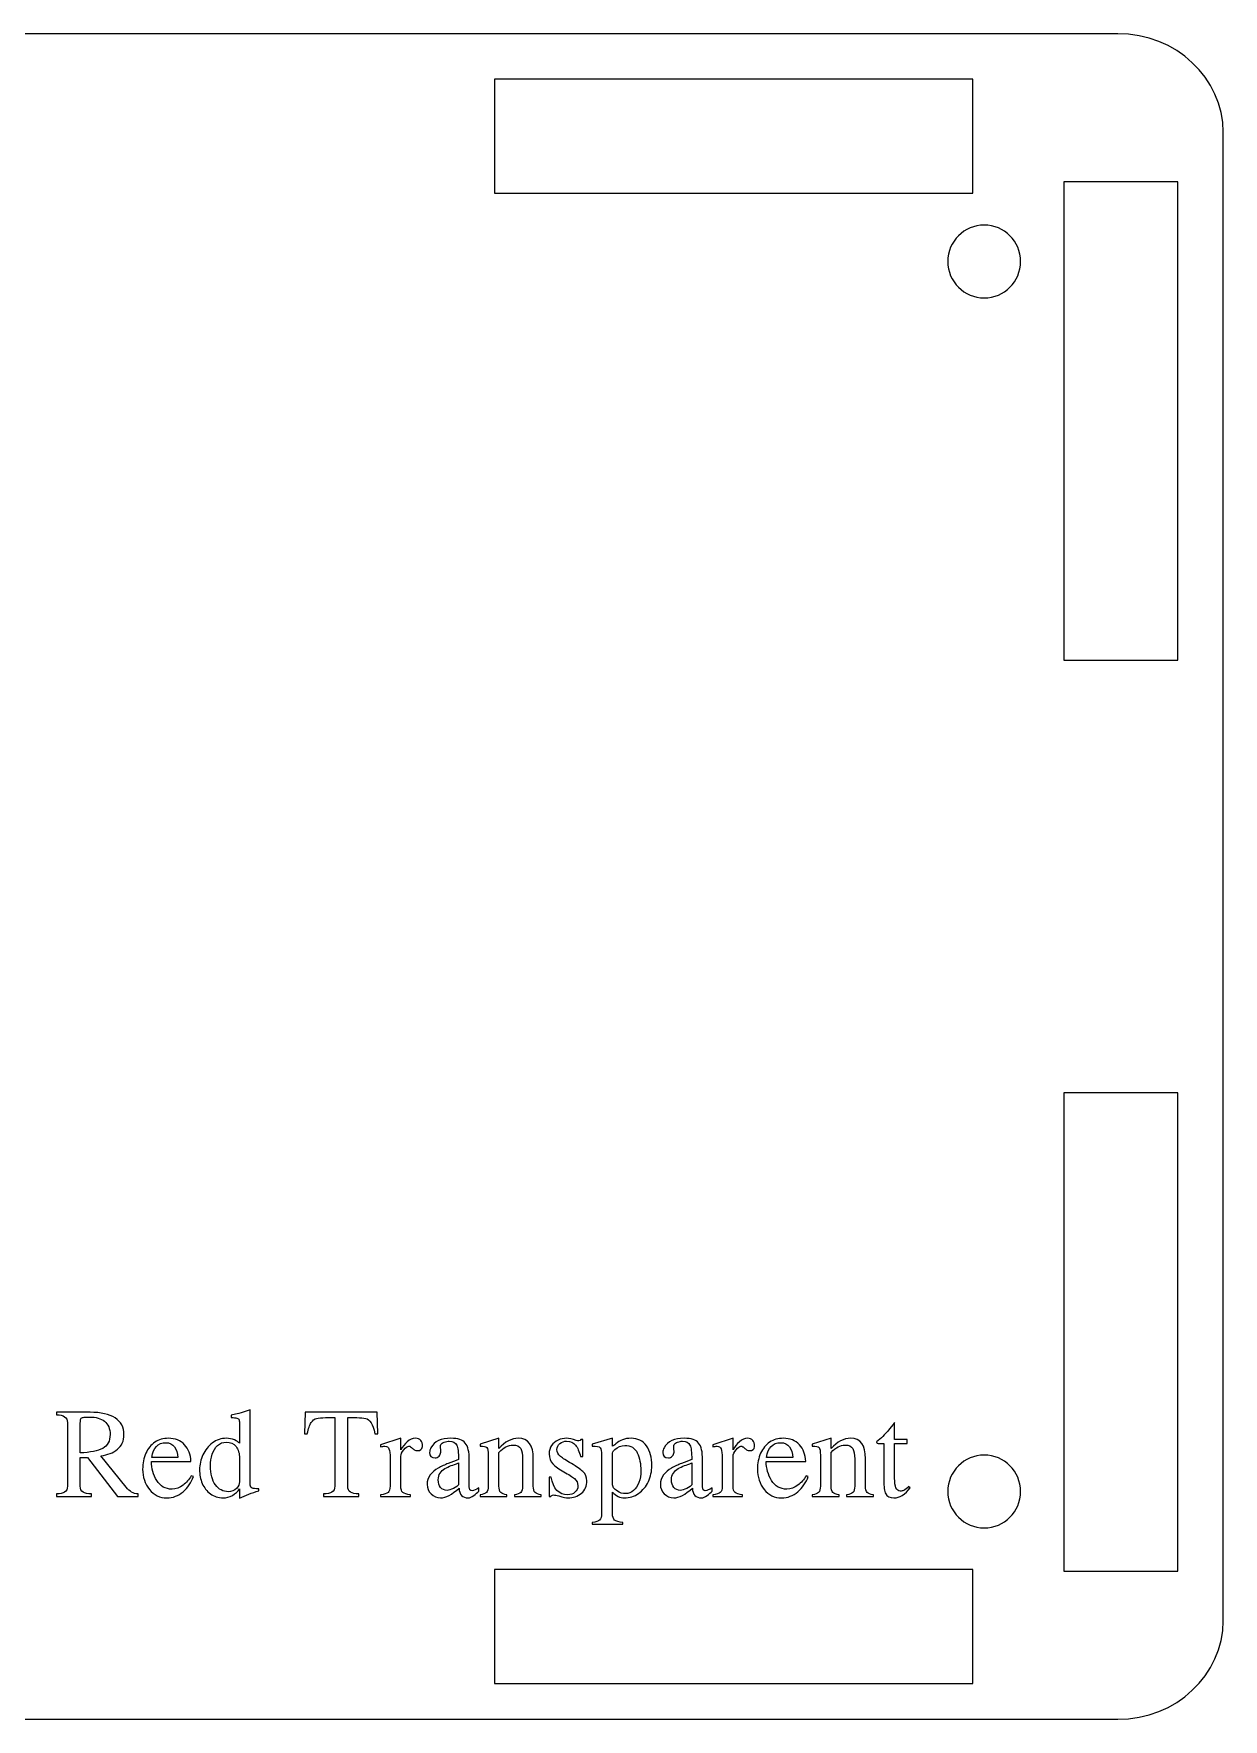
# Model space of a CAD drawing. Header units: inches. Extents: x -7.4 to 7.3, y -4 to 5.8.
# Drawn here: x 5.251 to 7.308, y 2.176 to 5.09 of the extents above; entities that cross this region are included whole.
import ezdxf

# ---------------------------------------------------------------- set-up
doc = ezdxf.new("R2010")
doc.units = ezdxf.units.IN
doc.header["$MEASUREMENT"] = 0
doc.layers.add('Layer 1', color=7, linetype='Continuous')

msp = doc.modelspace()

# ---------------------------------------------------------------- linework, layer by layer
at = {"layer": 'Layer 1', "lineweight": 5}
for points, knots in [([(-5.6199, 5.0897), (-5.6199, 5.0897), (7.1258, 5.0897), (7.1258, 5.0897), (7.1258, 5.0897), (7.226, 5.0897), (7.308, 5.013), (7.308, 4.9193), (7.308, 4.9193), (7.308, 4.9193), (7.308, 2.3467), (7.308, 2.3467), (7.308, 2.3467), (7.308, 2.253), (7.226, 2.1763), (7.1258, 2.1763), (7.1258, 2.1763), (7.1258, 2.1763), (-5.6199, 2.1763), (-5.6199, 2.1763), (-5.6199, 2.1763), (-5.7202, 2.1763), (-5.8022, 2.253), (-5.8022, 2.3467), (-5.8022, 2.3467), (-5.8022, 2.3467), (-5.8022, 4.9193), (-5.8022, 4.9193), (-5.8022, 4.9193), (-5.8022, 5.013), (-5.7202, 5.0897), (-5.6199, 5.0897)], [0, 0, 0, 0, 0.125, 0.125, 0.125, 0.125, 0.25, 0.25, 0.25, 0.25, 0.375, 0.375, 0.375, 0.375, 0.5, 0.5, 0.5, 0.5, 0.625, 0.625, 0.625, 0.625, 0.75, 0.75, 0.75, 0.75, 0.875, 0.875, 0.875, 0.875, 1, 1, 1, 1]), ([(6.0482, 5.0109), (6.0482, 5.0109), (6.875, 5.0109), (6.875, 5.0109), (6.875, 5.0109), (6.875, 5.0109), (6.875, 4.8141), (6.875, 4.8141), (6.875, 4.8141), (6.875, 4.8141), (6.0482, 4.8141), (6.0482, 4.8141), (6.0482, 4.8141), (6.0482, 4.8141), (6.0482, 5.0109), (6.0482, 5.0109)], [0, 0, 0, 0, 0.25, 0.25, 0.25, 0.25, 0.5, 0.5, 0.5, 0.5, 0.75, 0.75, 0.75, 0.75, 1, 1, 1, 1]), ([(7.0324, 4.007), (7.0324, 4.007), (7.0324, 4.8338), (7.0324, 4.8338), (7.0324, 4.8338), (7.0324, 4.8338), (7.2293, 4.8338), (7.2293, 4.8338), (7.2293, 4.8338), (7.2293, 4.8338), (7.2293, 4.007), (7.2293, 4.007), (7.2293, 4.007), (7.2293, 4.007), (7.0324, 4.007), (7.0324, 4.007)], [0, 0, 0, 0, 0.25, 0.25, 0.25, 0.25, 0.5, 0.5, 0.5, 0.5, 0.75, 0.75, 0.75, 0.75, 1, 1, 1, 1]), ([(6.8946, 4.759), (6.9294, 4.759), (6.9576, 4.7308), (6.9576, 4.696), (6.9576, 4.696), (6.9576, 4.6612), (6.9294, 4.633), (6.8946, 4.633), (6.8946, 4.633), (6.8599, 4.633), (6.8317, 4.6612), (6.8317, 4.696), (6.8317, 4.696), (6.8317, 4.7308), (6.8599, 4.759), (6.8946, 4.759)], [0, 0, 0, 0, 0.25, 0.25, 0.25, 0.25, 0.5, 0.5, 0.5, 0.5, 0.75, 0.75, 0.75, 0.75, 1, 1, 1, 1]), ([(7.0324, 2.4322), (7.0324, 2.4322), (7.0324, 3.259), (7.0324, 3.259), (7.0324, 3.259), (7.0324, 3.259), (7.2293, 3.259), (7.2293, 3.259), (7.2293, 3.259), (7.2293, 3.259), (7.2293, 2.4322), (7.2293, 2.4322), (7.2293, 2.4322), (7.2293, 2.4322), (7.0324, 2.4322), (7.0324, 2.4322)], [0, 0, 0, 0, 0.25, 0.25, 0.25, 0.25, 0.5, 0.5, 0.5, 0.5, 0.75, 0.75, 0.75, 0.75, 1, 1, 1, 1]), ([(6.8946, 2.633), (6.9294, 2.633), (6.9576, 2.6048), (6.9576, 2.57), (6.9576, 2.57), (6.9576, 2.5352), (6.9294, 2.507), (6.8946, 2.507), (6.8946, 2.507), (6.8599, 2.507), (6.8317, 2.5352), (6.8317, 2.57), (6.8317, 2.57), (6.8317, 2.6048), (6.8599, 2.633), (6.8946, 2.633)], [0, 0, 0, 0, 0.25, 0.25, 0.25, 0.25, 0.5, 0.5, 0.5, 0.5, 0.75, 0.75, 0.75, 0.75, 1, 1, 1, 1]), ([(6.0482, 2.4351), (6.0482, 2.4351), (6.875, 2.4351), (6.875, 2.4351), (6.875, 2.4351), (6.875, 2.4351), (6.875, 2.2382), (6.875, 2.2382), (6.875, 2.2382), (6.875, 2.2382), (6.0482, 2.2382), (6.0482, 2.2382), (6.0482, 2.2382), (6.0482, 2.2382), (6.0482, 2.4351), (6.0482, 2.4351)], [0, 0, 0, 0, 0.25, 0.25, 0.25, 0.25, 0.5, 0.5, 0.5, 0.5, 0.75, 0.75, 0.75, 0.75, 1, 1, 1, 1])]:
    msp.add_open_spline(points, degree=3, knots=knots, dxfattribs=at)
at = {"layer": 'Layer 1'}
for points, knots in [([(5.6257, 2.5811), (5.6257, 2.5784), (5.6267, 2.5767), (5.6288, 2.5759), (5.6288, 2.5759), (5.6308, 2.5751), (5.6346, 2.5747), (5.6404, 2.5747), (5.6404, 2.5747), (5.6404, 2.5747), (5.6404, 2.5711), (5.6404, 2.5711), (5.6404, 2.5711), (5.6287, 2.5678), (5.6176, 2.5636), (5.607, 2.5583), (5.607, 2.5583), (5.607, 2.5583), (5.607, 2.5747), (5.607, 2.5747), (5.607, 2.5747), (5.604, 2.5701), (5.6, 2.5663), (5.5948, 2.5633), (5.5948, 2.5633), (5.5897, 2.5604), (5.5844, 2.559), (5.579, 2.559), (5.579, 2.559), (5.5703, 2.559), (5.5629, 2.5613), (5.5567, 2.5658), (5.5567, 2.5658), (5.5505, 2.5704), (5.5458, 2.5764), (5.5427, 2.5839), (5.5427, 2.5839), (5.5396, 2.5914), (5.538, 2.5993), (5.538, 2.6077), (5.538, 2.6077), (5.538, 2.6165), (5.54, 2.6251), (5.5439, 2.6334), (5.5439, 2.6334), (5.5478, 2.6418), (5.5532, 2.6487), (5.5603, 2.654), (5.5603, 2.654), (5.5674, 2.6593), (5.5754, 2.662), (5.5843, 2.662), (5.5843, 2.662), (5.5895, 2.662), (5.5941, 2.6611), (5.5983, 2.6592), (5.5983, 2.6592), (5.6024, 2.6573), (5.6053, 2.6553), (5.607, 2.6533), (5.607, 2.6533), (5.607, 2.6533), (5.607, 2.6847), (5.607, 2.6847), (5.607, 2.6847), (5.607, 2.6891), (5.6068, 2.6921), (5.6062, 2.6937), (5.6062, 2.6937), (5.6057, 2.6953), (5.6045, 2.6964), (5.6026, 2.6969), (5.6026, 2.6969), (5.6007, 2.6974), (5.5974, 2.6977), (5.5926, 2.6977), (5.5926, 2.6977), (5.5926, 2.6977), (5.5926, 2.7017), (5.5926, 2.7017), (5.5926, 2.7017), (5.6041, 2.7045), (5.6104, 2.7062), (5.6117, 2.7067), (5.6117, 2.7067), (5.6117, 2.7067), (5.6257, 2.7113), (5.6257, 2.7113), (5.6257, 2.7113), (5.6257, 2.7113), (5.6257, 2.5811), (5.6257, 2.5811)], [0, 0, 0, 0, 0.043478, 0.043478, 0.043478, 0.043478, 0.086957, 0.086957, 0.086957, 0.086957, 0.130435, 0.130435, 0.130435, 0.130435, 0.173913, 0.173913, 0.173913, 0.173913, 0.217391, 0.217391, 0.217391, 0.217391, 0.26087, 0.26087, 0.26087, 0.26087, 0.304348, 0.304348, 0.304348, 0.304348, 0.347826, 0.347826, 0.347826, 0.347826, 0.391304, 0.391304, 0.391304, 0.391304, 0.434783, 0.434783, 0.434783, 0.434783, 0.478261, 0.478261, 0.478261, 0.478261, 0.521739, 0.521739, 0.521739, 0.521739, 0.565217, 0.565217, 0.565217, 0.565217, 0.608696, 0.608696, 0.608696, 0.608696, 0.652174, 0.652174, 0.652174, 0.652174, 0.695652, 0.695652, 0.695652, 0.695652, 0.73913, 0.73913, 0.73913, 0.73913, 0.782609, 0.782609, 0.782609, 0.782609, 0.826087, 0.826087, 0.826087, 0.826087, 0.869565, 0.869565, 0.869565, 0.869565, 0.913043, 0.913043, 0.913043, 0.913043, 0.956522, 0.956522, 0.956522, 0.956522, 1, 1, 1, 1]), ([(5.3094, 2.6893), (5.3094, 2.6982), (5.3031, 2.7027), (5.2908, 2.7027), (5.2908, 2.7027), (5.2908, 2.7027), (5.2908, 2.707), (5.2908, 2.707), (5.2908, 2.707), (5.2908, 2.707), (5.3486, 2.707), (5.3486, 2.707), (5.3486, 2.707), (5.3674, 2.707), (5.3818, 2.7037), (5.392, 2.6972), (5.392, 2.6972), (5.4022, 2.6907), (5.4073, 2.6811), (5.4073, 2.6683), (5.4073, 2.6683), (5.4073, 2.6574), (5.4035, 2.649), (5.396, 2.6429), (5.396, 2.6429), (5.3885, 2.6369), (5.3789, 2.6332), (5.3674, 2.6317), (5.3674, 2.6317), (5.3674, 2.6317), (5.411, 2.5777), (5.411, 2.5777), (5.411, 2.5777), (5.4144, 2.5737), (5.4176, 2.5708), (5.4206, 2.5689), (5.4206, 2.5689), (5.4236, 2.567), (5.4274, 2.5659), (5.432, 2.5657), (5.432, 2.5657), (5.432, 2.5657), (5.432, 2.5613), (5.432, 2.5613), (5.432, 2.5613), (5.432, 2.5613), (5.3963, 2.5613), (5.3963, 2.5613), (5.3963, 2.5613), (5.3963, 2.5613), (5.344, 2.6289), (5.344, 2.6289), (5.344, 2.6289), (5.344, 2.6289), (5.3318, 2.6286), (5.3318, 2.6286), (5.3318, 2.6286), (5.3318, 2.6286), (5.3318, 2.579), (5.3318, 2.579), (5.3318, 2.579), (5.3318, 2.5701), (5.3382, 2.5657), (5.351, 2.5657), (5.351, 2.5657), (5.351, 2.5657), (5.351, 2.5613), (5.351, 2.5613), (5.351, 2.5613), (5.351, 2.5613), (5.2908, 2.5613), (5.2908, 2.5613), (5.2908, 2.5613), (5.2908, 2.5613), (5.2908, 2.5657), (5.2908, 2.5657), (5.2908, 2.5657), (5.3031, 2.5657), (5.3094, 2.5701), (5.3094, 2.579), (5.3094, 2.579), (5.3094, 2.579), (5.3094, 2.6893), (5.3094, 2.6893)], [0, 0, 0, 0, 0.047619, 0.047619, 0.047619, 0.047619, 0.095238, 0.095238, 0.095238, 0.095238, 0.142857, 0.142857, 0.142857, 0.142857, 0.190476, 0.190476, 0.190476, 0.190476, 0.238095, 0.238095, 0.238095, 0.238095, 0.285714, 0.285714, 0.285714, 0.285714, 0.333333, 0.333333, 0.333333, 0.333333, 0.380952, 0.380952, 0.380952, 0.380952, 0.428571, 0.428571, 0.428571, 0.428571, 0.47619, 0.47619, 0.47619, 0.47619, 0.52381, 0.52381, 0.52381, 0.52381, 0.571429, 0.571429, 0.571429, 0.571429, 0.619048, 0.619048, 0.619048, 0.619048, 0.666667, 0.666667, 0.666667, 0.666667, 0.714286, 0.714286, 0.714286, 0.714286, 0.761905, 0.761905, 0.761905, 0.761905, 0.809524, 0.809524, 0.809524, 0.809524, 0.857143, 0.857143, 0.857143, 0.857143, 0.904762, 0.904762, 0.904762, 0.904762, 0.952381, 0.952381, 0.952381, 0.952381, 1, 1, 1, 1]), ([(5.3318, 2.6367), (5.349, 2.6374), (5.362, 2.64), (5.3705, 2.6446), (5.3705, 2.6446), (5.379, 2.6491), (5.3833, 2.657), (5.3833, 2.6683), (5.3833, 2.6683), (5.3833, 2.6787), (5.3801, 2.6863), (5.3737, 2.6913), (5.3737, 2.6913), (5.3673, 2.6962), (5.3587, 2.6987), (5.348, 2.6987), (5.348, 2.6987), (5.3426, 2.6987), (5.3389, 2.6986), (5.3369, 2.6982), (5.3369, 2.6982), (5.3349, 2.6979), (5.3336, 2.6971), (5.3329, 2.6957), (5.3329, 2.6957), (5.3321, 2.6943), (5.3318, 2.6918), (5.3318, 2.6884), (5.3318, 2.6884), (5.3318, 2.6884), (5.3318, 2.6367), (5.3318, 2.6367)], [0, 0, 0, 0, 0.125, 0.125, 0.125, 0.125, 0.25, 0.25, 0.25, 0.25, 0.375, 0.375, 0.375, 0.375, 0.5, 0.5, 0.5, 0.5, 0.625, 0.625, 0.625, 0.625, 0.75, 0.75, 0.75, 0.75, 0.875, 0.875, 0.875, 0.875, 1, 1, 1, 1]), ([(5.8134, 2.5613), (5.8134, 2.5613), (5.7524, 2.5613), (5.7524, 2.5613), (5.7524, 2.5613), (5.7524, 2.5613), (5.7524, 2.5657), (5.7524, 2.5657), (5.7524, 2.5657), (5.7653, 2.5657), (5.7717, 2.5701), (5.7717, 2.579), (5.7717, 2.579), (5.7717, 2.579), (5.7717, 2.6977), (5.7717, 2.6977), (5.7717, 2.6977), (5.7717, 2.6977), (5.7558, 2.6977), (5.7558, 2.6977), (5.7558, 2.6977), (5.749, 2.6977), (5.7438, 2.6972), (5.7403, 2.6963), (5.7403, 2.6963), (5.7367, 2.6954), (5.7336, 2.693), (5.7309, 2.6891), (5.7309, 2.6891), (5.7282, 2.6852), (5.726, 2.6787), (5.7243, 2.6697), (5.7243, 2.6697), (5.7243, 2.6697), (5.7194, 2.6697), (5.7194, 2.6697), (5.7194, 2.6697), (5.7194, 2.6697), (5.7206, 2.707), (5.7206, 2.707), (5.7206, 2.707), (5.7206, 2.707), (5.845, 2.707), (5.845, 2.707), (5.845, 2.707), (5.845, 2.707), (5.8464, 2.6697), (5.8464, 2.6697), (5.8464, 2.6697), (5.8464, 2.6697), (5.841, 2.6697), (5.841, 2.6697), (5.841, 2.6697), (5.8395, 2.6785), (5.8375, 2.6849), (5.8348, 2.6889), (5.8348, 2.6889), (5.832, 2.693), (5.8289, 2.6954), (5.8253, 2.6963), (5.8253, 2.6963), (5.8216, 2.6972), (5.8165, 2.6977), (5.8097, 2.6977), (5.8097, 2.6977), (5.8097, 2.6977), (5.7941, 2.6977), (5.7941, 2.6977), (5.7941, 2.6977), (5.7941, 2.6977), (5.7941, 2.579), (5.7941, 2.579), (5.7941, 2.579), (5.7941, 2.5701), (5.8005, 2.5657), (5.8134, 2.5657), (5.8134, 2.5657), (5.8134, 2.5657), (5.8134, 2.5613), (5.8134, 2.5613)], [0, 0, 0, 0, 0.05, 0.05, 0.05, 0.05, 0.1, 0.1, 0.1, 0.1, 0.15, 0.15, 0.15, 0.15, 0.2, 0.2, 0.2, 0.2, 0.25, 0.25, 0.25, 0.25, 0.3, 0.3, 0.3, 0.3, 0.35, 0.35, 0.35, 0.35, 0.4, 0.4, 0.4, 0.4, 0.45, 0.45, 0.45, 0.45, 0.5, 0.5, 0.5, 0.5, 0.55, 0.55, 0.55, 0.55, 0.6, 0.6, 0.6, 0.6, 0.65, 0.65, 0.65, 0.65, 0.7, 0.7, 0.7, 0.7, 0.75, 0.75, 0.75, 0.75, 0.8, 0.8, 0.8, 0.8, 0.85, 0.85, 0.85, 0.85, 0.9, 0.9, 0.9, 0.9, 0.95, 0.95, 0.95, 0.95, 1, 1, 1, 1]), ([(6.7397, 2.5933), (6.7397, 2.5782), (6.7429, 2.5707), (6.7494, 2.5707), (6.7494, 2.5707), (6.7515, 2.5707), (6.7536, 2.5711), (6.7556, 2.572), (6.7556, 2.572), (6.7582, 2.5729), (6.761, 2.5752), (6.764, 2.5787), (6.764, 2.5787), (6.764, 2.5787), (6.7667, 2.5763), (6.7667, 2.5763), (6.7667, 2.5763), (6.758, 2.5648), (6.7485, 2.559), (6.7384, 2.559), (6.7384, 2.559), (6.7313, 2.559), (6.7266, 2.5613), (6.7244, 2.5658), (6.7244, 2.5658), (6.7221, 2.5703), (6.721, 2.5782), (6.721, 2.5897), (6.721, 2.5897), (6.721, 2.5897), (6.721, 2.6529), (6.721, 2.6529), (6.721, 2.6529), (6.721, 2.6529), (6.7144, 2.6529), (6.7144, 2.6529), (6.7144, 2.6529), (6.7118, 2.6529), (6.7101, 2.6531), (6.7095, 2.6533), (6.7095, 2.6533), (6.709, 2.6536), (6.7086, 2.6545), (6.7086, 2.6559), (6.7086, 2.6559), (6.7126, 2.6588), (6.7162, 2.6619), (6.7194, 2.6652), (6.7194, 2.6652), (6.7226, 2.6684), (6.7265, 2.6728), (6.731, 2.6784), (6.731, 2.6784), (6.7355, 2.684), (6.7385, 2.6876), (6.7397, 2.689), (6.7397, 2.689), (6.7397, 2.689), (6.7397, 2.6599), (6.7397, 2.6599), (6.7397, 2.6599), (6.7397, 2.6599), (6.7614, 2.6599), (6.7614, 2.6599), (6.7614, 2.6599), (6.7614, 2.6599), (6.7614, 2.6529), (6.7614, 2.6529), (6.7614, 2.6529), (6.7614, 2.6529), (6.7397, 2.6529), (6.7397, 2.6529), (6.7397, 2.6529), (6.7397, 2.6529), (6.7397, 2.5933), (6.7397, 2.5933)], [0, 0, 0, 0, 0.052632, 0.052632, 0.052632, 0.052632, 0.105263, 0.105263, 0.105263, 0.105263, 0.157895, 0.157895, 0.157895, 0.157895, 0.210526, 0.210526, 0.210526, 0.210526, 0.263158, 0.263158, 0.263158, 0.263158, 0.315789, 0.315789, 0.315789, 0.315789, 0.368421, 0.368421, 0.368421, 0.368421, 0.421053, 0.421053, 0.421053, 0.421053, 0.473684, 0.473684, 0.473684, 0.473684, 0.526316, 0.526316, 0.526316, 0.526316, 0.578947, 0.578947, 0.578947, 0.578947, 0.631579, 0.631579, 0.631579, 0.631579, 0.684211, 0.684211, 0.684211, 0.684211, 0.736842, 0.736842, 0.736842, 0.736842, 0.789474, 0.789474, 0.789474, 0.789474, 0.842105, 0.842105, 0.842105, 0.842105, 0.894737, 0.894737, 0.894737, 0.894737, 0.947368, 0.947368, 0.947368, 0.947368, 1, 1, 1, 1]), ([(5.4547, 2.6219), (5.4549, 2.6098), (5.458, 2.5988), (5.464, 2.5889), (5.464, 2.5889), (5.4701, 2.579), (5.4789, 2.5741), (5.4904, 2.5741), (5.4904, 2.5741), (5.4972, 2.5741), (5.5035, 2.5763), (5.5094, 2.5807), (5.5094, 2.5807), (5.5152, 2.5851), (5.52, 2.5907), (5.5237, 2.5973), (5.5237, 2.5973), (5.5237, 2.5973), (5.5274, 2.596), (5.5274, 2.596), (5.5274, 2.596), (5.5236, 2.5855), (5.5176, 2.5767), (5.5095, 2.5696), (5.5095, 2.5696), (5.5013, 2.5626), (5.4919, 2.559), (5.4813, 2.559), (5.4813, 2.559), (5.4691, 2.559), (5.4591, 2.5638), (5.4513, 2.5736), (5.4513, 2.5736), (5.4435, 2.5833), (5.4396, 2.5949), (5.4396, 2.6084), (5.4396, 2.6084), (5.4396, 2.6188), (5.4415, 2.6281), (5.4451, 2.6362), (5.4451, 2.6362), (5.4488, 2.6443), (5.454, 2.6506), (5.4607, 2.6552), (5.4607, 2.6552), (5.4674, 2.6597), (5.4753, 2.662), (5.4843, 2.662), (5.4843, 2.662), (5.4959, 2.662), (5.5052, 2.6583), (5.5121, 2.6508), (5.5121, 2.6508), (5.519, 2.6434), (5.5226, 2.6338), (5.523, 2.6219), (5.523, 2.6219), (5.523, 2.6219), (5.4547, 2.6219), (5.4547, 2.6219)], [0, 0, 0, 0, 0.066667, 0.066667, 0.066667, 0.066667, 0.133333, 0.133333, 0.133333, 0.133333, 0.2, 0.2, 0.2, 0.2, 0.266667, 0.266667, 0.266667, 0.266667, 0.333333, 0.333333, 0.333333, 0.333333, 0.4, 0.4, 0.4, 0.4, 0.466667, 0.466667, 0.466667, 0.466667, 0.533333, 0.533333, 0.533333, 0.533333, 0.6, 0.6, 0.6, 0.6, 0.666667, 0.666667, 0.666667, 0.666667, 0.733333, 0.733333, 0.733333, 0.733333, 0.8, 0.8, 0.8, 0.8, 0.866667, 0.866667, 0.866667, 0.866667, 0.933333, 0.933333, 0.933333, 0.933333, 1, 1, 1, 1]), ([(5.5007, 2.6289), (5.5003, 2.6362), (5.4984, 2.6423), (5.4949, 2.6471), (5.4949, 2.6471), (5.4915, 2.6519), (5.4864, 2.6543), (5.4797, 2.6543), (5.4797, 2.6543), (5.4659, 2.6543), (5.4578, 2.6459), (5.4554, 2.6289), (5.4554, 2.6289), (5.4554, 2.6289), (5.5007, 2.6289), (5.5007, 2.6289)], [0, 0, 0, 0, 0.25, 0.25, 0.25, 0.25, 0.5, 0.5, 0.5, 0.5, 0.75, 0.75, 0.75, 0.75, 1, 1, 1, 1]), ([(5.607, 2.6273), (5.607, 2.6358), (5.6051, 2.6426), (5.6013, 2.6477), (5.6013, 2.6477), (5.5974, 2.6528), (5.5916, 2.6553), (5.584, 2.6553), (5.584, 2.6553), (5.5782, 2.6553), (5.5733, 2.6534), (5.5692, 2.6495), (5.5692, 2.6495), (5.5651, 2.6456), (5.562, 2.6406), (5.56, 2.6343), (5.56, 2.6343), (5.558, 2.6279), (5.557, 2.6213), (5.557, 2.6143), (5.557, 2.6143), (5.557, 2.6003), (5.5598, 2.5894), (5.5654, 2.5815), (5.5654, 2.5815), (5.571, 2.5736), (5.5785, 2.5697), (5.5877, 2.5697), (5.5877, 2.5697), (5.5934, 2.5697), (5.598, 2.5715), (5.6016, 2.5752), (5.6016, 2.5752), (5.6053, 2.5789), (5.607, 2.5828), (5.607, 2.587), (5.607, 2.587), (5.607, 2.587), (5.607, 2.6273), (5.607, 2.6273)], [0, 0, 0, 0, 0.1, 0.1, 0.1, 0.1, 0.2, 0.2, 0.2, 0.2, 0.3, 0.3, 0.3, 0.3, 0.4, 0.4, 0.4, 0.4, 0.5, 0.5, 0.5, 0.5, 0.6, 0.6, 0.6, 0.6, 0.7, 0.7, 0.7, 0.7, 0.8, 0.8, 0.8, 0.8, 0.9, 0.9, 0.9, 0.9, 1, 1, 1, 1]), ([(5.8674, 2.627), (5.8674, 2.6352), (5.8668, 2.6407), (5.8655, 2.6438), (5.8655, 2.6438), (5.8643, 2.6468), (5.862, 2.6483), (5.8586, 2.6483), (5.8586, 2.6483), (5.8562, 2.6483), (5.8536, 2.6479), (5.851, 2.647), (5.851, 2.647), (5.851, 2.647), (5.851, 2.6504), (5.851, 2.6504), (5.851, 2.6504), (5.851, 2.6504), (5.886, 2.662), (5.886, 2.662), (5.886, 2.662), (5.886, 2.662), (5.886, 2.6423), (5.886, 2.6423), (5.886, 2.6423), (5.8891, 2.6473), (5.8928, 2.6519), (5.8972, 2.6559), (5.8972, 2.6559), (5.9016, 2.66), (5.9063, 2.662), (5.9111, 2.662), (5.9111, 2.662), (5.9193, 2.662), (5.9234, 2.6572), (5.9234, 2.6477), (5.9234, 2.6477), (5.9227, 2.643), (5.9198, 2.6407), (5.9144, 2.6407), (5.9144, 2.6407), (5.9128, 2.6407), (5.9114, 2.641), (5.9103, 2.6416), (5.9103, 2.6416), (5.9093, 2.6422), (5.908, 2.6432), (5.9064, 2.6446), (5.9064, 2.6446), (5.9049, 2.6459), (5.9038, 2.6469), (5.9029, 2.6475), (5.9029, 2.6475), (5.902, 2.6481), (5.9009, 2.6483), (5.8997, 2.6483), (5.8997, 2.6483), (5.8975, 2.6483), (5.8947, 2.6462), (5.8913, 2.6421), (5.8913, 2.6421), (5.8878, 2.6379), (5.886, 2.6343), (5.886, 2.6313), (5.886, 2.6313), (5.886, 2.6313), (5.886, 2.579), (5.886, 2.579), (5.886, 2.579), (5.886, 2.574), (5.8872, 2.5704), (5.8895, 2.5683), (5.8895, 2.5683), (5.8918, 2.5662), (5.8962, 2.5648), (5.9027, 2.5643), (5.9027, 2.5643), (5.9027, 2.5643), (5.9027, 2.5613), (5.9027, 2.5613), (5.9027, 2.5613), (5.9027, 2.5613), (5.851, 2.5613), (5.851, 2.5613), (5.851, 2.5613), (5.851, 2.5613), (5.851, 2.5643), (5.851, 2.5643), (5.851, 2.5643), (5.8574, 2.5648), (5.8616, 2.5662), (5.8639, 2.5683), (5.8639, 2.5683), (5.8662, 2.5704), (5.8674, 2.574), (5.8674, 2.579), (5.8674, 2.579), (5.8674, 2.579), (5.8674, 2.627), (5.8674, 2.627)], [0, 0, 0, 0, 0.04, 0.04, 0.04, 0.04, 0.08, 0.08, 0.08, 0.08, 0.12, 0.12, 0.12, 0.12, 0.16, 0.16, 0.16, 0.16, 0.2, 0.2, 0.2, 0.2, 0.24, 0.24, 0.24, 0.24, 0.28, 0.28, 0.28, 0.28, 0.32, 0.32, 0.32, 0.32, 0.36, 0.36, 0.36, 0.36, 0.4, 0.4, 0.4, 0.4, 0.44, 0.44, 0.44, 0.44, 0.48, 0.48, 0.48, 0.48, 0.52, 0.52, 0.52, 0.52, 0.56, 0.56, 0.56, 0.56, 0.6, 0.6, 0.6, 0.6, 0.64, 0.64, 0.64, 0.64, 0.68, 0.68, 0.68, 0.68, 0.72, 0.72, 0.72, 0.72, 0.76, 0.76, 0.76, 0.76, 0.8, 0.8, 0.8, 0.8, 0.84, 0.84, 0.84, 0.84, 0.88, 0.88, 0.88, 0.88, 0.92, 0.92, 0.92, 0.92, 0.96, 0.96, 0.96, 0.96, 1, 1, 1, 1]), ([(6.0044, 2.5783), (6.0044, 2.5737), (6.0059, 2.5713), (6.0091, 2.5713), (6.0091, 2.5713), (6.0121, 2.5713), (6.016, 2.5731), (6.0207, 2.5766), (6.0207, 2.5766), (6.0207, 2.5766), (6.0207, 2.5707), (6.0207, 2.5707), (6.0207, 2.5707), (6.0186, 2.5682), (6.0158, 2.5656), (6.0121, 2.5629), (6.0121, 2.5629), (6.0085, 2.5603), (6.0054, 2.559), (6.0027, 2.559), (6.0027, 2.559), (5.9925, 2.559), (5.9871, 2.5647), (5.9867, 2.576), (5.9867, 2.576), (5.9745, 2.5647), (5.9638, 2.559), (5.9547, 2.559), (5.9547, 2.559), (5.9483, 2.559), (5.9428, 2.5613), (5.9382, 2.5658), (5.9382, 2.5658), (5.9336, 2.5704), (5.9314, 2.5759), (5.9314, 2.5823), (5.9314, 2.5823), (5.9314, 2.5885), (5.9331, 2.5939), (5.9368, 2.5986), (5.9368, 2.5986), (5.9404, 2.6032), (5.945, 2.6071), (5.9505, 2.6103), (5.9505, 2.6103), (5.9561, 2.6134), (5.9619, 2.6162), (5.9681, 2.6186), (5.9681, 2.6186), (5.9743, 2.6209), (5.9801, 2.6232), (5.9857, 2.6253), (5.9857, 2.6253), (5.9857, 2.6374), (5.9846, 2.6458), (5.9826, 2.6503), (5.9826, 2.6503), (5.9805, 2.6548), (5.9763, 2.6571), (5.9696, 2.6571), (5.9696, 2.6571), (5.967, 2.6571), (5.9641, 2.6565), (5.9612, 2.6554), (5.9612, 2.6554), (5.9583, 2.6544), (5.9563, 2.6529), (5.9554, 2.651), (5.9554, 2.651), (5.9549, 2.6504), (5.9547, 2.6491), (5.9547, 2.647), (5.9547, 2.647), (5.9547, 2.6462), (5.9548, 2.6447), (5.9549, 2.6427), (5.9549, 2.6427), (5.955, 2.6407), (5.955, 2.6391), (5.955, 2.638), (5.955, 2.638), (5.955, 2.6355), (5.954, 2.6333), (5.952, 2.6313), (5.952, 2.6313), (5.9501, 2.6293), (5.9478, 2.6283), (5.9453, 2.6283), (5.9453, 2.6283), (5.9389, 2.6283), (5.9358, 2.6313), (5.9358, 2.6373), (5.9358, 2.6373), (5.9358, 2.6404), (5.9365, 2.6432), (5.938, 2.6457), (5.938, 2.6457), (5.9439, 2.6566), (5.9554, 2.662), (5.9727, 2.662), (5.9727, 2.662), (5.9847, 2.662), (5.993, 2.6592), (5.9975, 2.6537), (5.9975, 2.6537), (6.0021, 2.6481), (6.0044, 2.6384), (6.0044, 2.6247), (6.0044, 2.6247), (6.0044, 2.6247), (6.0044, 2.5783), (6.0044, 2.5783)], [0, 0, 0, 0, 0.035714, 0.035714, 0.035714, 0.035714, 0.071429, 0.071429, 0.071429, 0.071429, 0.107143, 0.107143, 0.107143, 0.107143, 0.142857, 0.142857, 0.142857, 0.142857, 0.178571, 0.178571, 0.178571, 0.178571, 0.214286, 0.214286, 0.214286, 0.214286, 0.25, 0.25, 0.25, 0.25, 0.285714, 0.285714, 0.285714, 0.285714, 0.321429, 0.321429, 0.321429, 0.321429, 0.357143, 0.357143, 0.357143, 0.357143, 0.392857, 0.392857, 0.392857, 0.392857, 0.428571, 0.428571, 0.428571, 0.428571, 0.464286, 0.464286, 0.464286, 0.464286, 0.5, 0.5, 0.5, 0.5, 0.535714, 0.535714, 0.535714, 0.535714, 0.571429, 0.571429, 0.571429, 0.571429, 0.607143, 0.607143, 0.607143, 0.607143, 0.642857, 0.642857, 0.642857, 0.642857, 0.678571, 0.678571, 0.678571, 0.678571, 0.714286, 0.714286, 0.714286, 0.714286, 0.75, 0.75, 0.75, 0.75, 0.785714, 0.785714, 0.785714, 0.785714, 0.821429, 0.821429, 0.821429, 0.821429, 0.857143, 0.857143, 0.857143, 0.857143, 0.892857, 0.892857, 0.892857, 0.892857, 0.928571, 0.928571, 0.928571, 0.928571, 0.964286, 0.964286, 0.964286, 0.964286, 1, 1, 1, 1]), ([(6.037, 2.6327), (6.037, 2.6397), (6.0363, 2.6442), (6.0348, 2.6459), (6.0348, 2.6459), (6.0333, 2.6477), (6.0293, 2.6486), (6.023, 2.6486), (6.023, 2.6486), (6.023, 2.6486), (6.023, 2.6517), (6.023, 2.6517), (6.023, 2.6517), (6.023, 2.6517), (6.0557, 2.662), (6.0557, 2.662), (6.0557, 2.662), (6.0557, 2.662), (6.0557, 2.6443), (6.0557, 2.6443), (6.0557, 2.6443), (6.0661, 2.6561), (6.0774, 2.662), (6.0894, 2.662), (6.0894, 2.662), (6.1065, 2.662), (6.115, 2.6502), (6.115, 2.6267), (6.115, 2.6267), (6.115, 2.6267), (6.115, 2.579), (6.115, 2.579), (6.115, 2.579), (6.115, 2.5741), (6.116, 2.5706), (6.118, 2.5684), (6.118, 2.5684), (6.12, 2.5662), (6.1236, 2.5648), (6.1287, 2.5643), (6.1287, 2.5643), (6.1287, 2.5643), (6.1287, 2.5613), (6.1287, 2.5613), (6.1287, 2.5613), (6.1287, 2.5613), (6.0824, 2.5613), (6.0824, 2.5613), (6.0824, 2.5613), (6.0824, 2.5613), (6.0824, 2.5643), (6.0824, 2.5643), (6.0824, 2.5643), (6.0877, 2.5648), (6.0914, 2.5662), (6.0934, 2.5684), (6.0934, 2.5684), (6.0954, 2.5706), (6.0964, 2.5741), (6.0964, 2.579), (6.0964, 2.579), (6.0964, 2.579), (6.0964, 2.6263), (6.0964, 2.6263), (6.0964, 2.6263), (6.0964, 2.6341), (6.0953, 2.6401), (6.0932, 2.6442), (6.0932, 2.6442), (6.0911, 2.6483), (6.0866, 2.6503), (6.0797, 2.6503), (6.0797, 2.6503), (6.0716, 2.6503), (6.0636, 2.6461), (6.0557, 2.6377), (6.0557, 2.6377), (6.0557, 2.6377), (6.0557, 2.579), (6.0557, 2.579), (6.0557, 2.579), (6.0557, 2.5741), (6.0567, 2.5706), (6.0587, 2.5684), (6.0587, 2.5684), (6.0607, 2.5662), (6.0643, 2.5648), (6.0694, 2.5643), (6.0694, 2.5643), (6.0694, 2.5643), (6.0694, 2.5613), (6.0694, 2.5613), (6.0694, 2.5613), (6.0694, 2.5613), (6.023, 2.5613), (6.023, 2.5613), (6.023, 2.5613), (6.023, 2.5613), (6.023, 2.5643), (6.023, 2.5643), (6.023, 2.5643), (6.0284, 2.5648), (6.032, 2.5662), (6.034, 2.5684), (6.034, 2.5684), (6.036, 2.5706), (6.037, 2.5741), (6.037, 2.579), (6.037, 2.579), (6.037, 2.579), (6.037, 2.6327), (6.037, 2.6327)], [0, 0, 0, 0, 0.035714, 0.035714, 0.035714, 0.035714, 0.071429, 0.071429, 0.071429, 0.071429, 0.107143, 0.107143, 0.107143, 0.107143, 0.142857, 0.142857, 0.142857, 0.142857, 0.178571, 0.178571, 0.178571, 0.178571, 0.214286, 0.214286, 0.214286, 0.214286, 0.25, 0.25, 0.25, 0.25, 0.285714, 0.285714, 0.285714, 0.285714, 0.321429, 0.321429, 0.321429, 0.321429, 0.357143, 0.357143, 0.357143, 0.357143, 0.392857, 0.392857, 0.392857, 0.392857, 0.428571, 0.428571, 0.428571, 0.428571, 0.464286, 0.464286, 0.464286, 0.464286, 0.5, 0.5, 0.5, 0.5, 0.535714, 0.535714, 0.535714, 0.535714, 0.571429, 0.571429, 0.571429, 0.571429, 0.607143, 0.607143, 0.607143, 0.607143, 0.642857, 0.642857, 0.642857, 0.642857, 0.678571, 0.678571, 0.678571, 0.678571, 0.714286, 0.714286, 0.714286, 0.714286, 0.75, 0.75, 0.75, 0.75, 0.785714, 0.785714, 0.785714, 0.785714, 0.821429, 0.821429, 0.821429, 0.821429, 0.857143, 0.857143, 0.857143, 0.857143, 0.892857, 0.892857, 0.892857, 0.892857, 0.928571, 0.928571, 0.928571, 0.928571, 0.964286, 0.964286, 0.964286, 0.964286, 1, 1, 1, 1]), ([(6.1424, 2.595), (6.1424, 2.595), (6.146, 2.595), (6.146, 2.595), (6.146, 2.595), (6.1494, 2.5746), (6.159, 2.5643), (6.1748, 2.5643), (6.1748, 2.5643), (6.1796, 2.5643), (6.1838, 2.5658), (6.1871, 2.5686), (6.1871, 2.5686), (6.1904, 2.5714), (6.1921, 2.5752), (6.1921, 2.5799), (6.1921, 2.5799), (6.1921, 2.5851), (6.1901, 2.5893), (6.1862, 2.5924), (6.1862, 2.5924), (6.1823, 2.5955), (6.1762, 2.5994), (6.1679, 2.6041), (6.1679, 2.6041), (6.1595, 2.6088), (6.1532, 2.6134), (6.1489, 2.6179), (6.1489, 2.6179), (6.1445, 2.6224), (6.1424, 2.6281), (6.1424, 2.635), (6.1424, 2.635), (6.1424, 2.6406), (6.1438, 2.6455), (6.1465, 2.6496), (6.1465, 2.6496), (6.1494, 2.6536), (6.1531, 2.6567), (6.1578, 2.6588), (6.1578, 2.6588), (6.1624, 2.6609), (6.1675, 2.662), (6.173, 2.662), (6.173, 2.662), (6.1767, 2.662), (6.1821, 2.6607), (6.1894, 2.658), (6.1894, 2.658), (6.1907, 2.6576), (6.1921, 2.6574), (6.1937, 2.6574), (6.1937, 2.6574), (6.1953, 2.6574), (6.1965, 2.6582), (6.1974, 2.6599), (6.1974, 2.6599), (6.1974, 2.6599), (6.2004, 2.6599), (6.2004, 2.6599), (6.2004, 2.6599), (6.2004, 2.6599), (6.2004, 2.6303), (6.2004, 2.6303), (6.2004, 2.6303), (6.2004, 2.6303), (6.1967, 2.6303), (6.1967, 2.6303), (6.1967, 2.6303), (6.1945, 2.6389), (6.1916, 2.6456), (6.1881, 2.6502), (6.1881, 2.6502), (6.1846, 2.6547), (6.1795, 2.6571), (6.1727, 2.6571), (6.1727, 2.6571), (6.1683, 2.6571), (6.1644, 2.6557), (6.161, 2.6531), (6.161, 2.6531), (6.1577, 2.6504), (6.156, 2.6469), (6.156, 2.6426), (6.156, 2.6426), (6.156, 2.6379), (6.158, 2.6338), (6.162, 2.6306), (6.162, 2.6306), (6.1659, 2.6273), (6.1723, 2.6232), (6.181, 2.6183), (6.181, 2.6183), (6.1898, 2.6133), (6.1964, 2.6087), (6.2009, 2.6043), (6.2009, 2.6043), (6.2054, 2.6001), (6.2077, 2.5948), (6.2077, 2.5887), (6.2077, 2.5887), (6.2077, 2.5796), (6.2045, 2.5723), (6.1983, 2.567), (6.1983, 2.567), (6.192, 2.5617), (6.1841, 2.559), (6.1748, 2.559), (6.1748, 2.559), (6.1725, 2.559), (6.1673, 2.5601), (6.159, 2.5623), (6.159, 2.5623), (6.1555, 2.5634), (6.1525, 2.564), (6.15, 2.564), (6.15, 2.564), (6.1476, 2.564), (6.146, 2.5631), (6.1454, 2.5611), (6.1454, 2.5611), (6.1454, 2.5611), (6.1424, 2.5611), (6.1424, 2.5611), (6.1424, 2.5611), (6.1424, 2.5611), (6.1424, 2.595), (6.1424, 2.595)], [0, 0, 0, 0, 0.03125, 0.03125, 0.03125, 0.03125, 0.0625, 0.0625, 0.0625, 0.0625, 0.09375, 0.09375, 0.09375, 0.09375, 0.125, 0.125, 0.125, 0.125, 0.15625, 0.15625, 0.15625, 0.15625, 0.1875, 0.1875, 0.1875, 0.1875, 0.21875, 0.21875, 0.21875, 0.21875, 0.25, 0.25, 0.25, 0.25, 0.28125, 0.28125, 0.28125, 0.28125, 0.3125, 0.3125, 0.3125, 0.3125, 0.34375, 0.34375, 0.34375, 0.34375, 0.375, 0.375, 0.375, 0.375, 0.40625, 0.40625, 0.40625, 0.40625, 0.4375, 0.4375, 0.4375, 0.4375, 0.46875, 0.46875, 0.46875, 0.46875, 0.5, 0.5, 0.5, 0.5, 0.53125, 0.53125, 0.53125, 0.53125, 0.5625, 0.5625, 0.5625, 0.5625, 0.59375, 0.59375, 0.59375, 0.59375, 0.625, 0.625, 0.625, 0.625, 0.65625, 0.65625, 0.65625, 0.65625, 0.6875, 0.6875, 0.6875, 0.6875, 0.71875, 0.71875, 0.71875, 0.71875, 0.75, 0.75, 0.75, 0.75, 0.78125, 0.78125, 0.78125, 0.78125, 0.8125, 0.8125, 0.8125, 0.8125, 0.84375, 0.84375, 0.84375, 0.84375, 0.875, 0.875, 0.875, 0.875, 0.90625, 0.90625, 0.90625, 0.90625, 0.9375, 0.9375, 0.9375, 0.9375, 0.96875, 0.96875, 0.96875, 0.96875, 1, 1, 1, 1]), ([(6.233, 2.6333), (6.233, 2.6396), (6.2323, 2.6437), (6.2306, 2.6457), (6.2306, 2.6457), (6.229, 2.6477), (6.2245, 2.6486), (6.217, 2.6486), (6.217, 2.6486), (6.217, 2.6486), (6.217, 2.6517), (6.217, 2.6517), (6.217, 2.6517), (6.217, 2.6517), (6.252, 2.662), (6.252, 2.662), (6.252, 2.662), (6.252, 2.662), (6.252, 2.6486), (6.252, 2.6486), (6.252, 2.6486), (6.253, 2.6486), (6.2549, 2.6498), (6.2577, 2.6523), (6.2577, 2.6523), (6.2645, 2.6588), (6.2733, 2.662), (6.284, 2.662), (6.284, 2.662), (6.2956, 2.662), (6.3046, 2.6576), (6.3108, 2.6487), (6.3108, 2.6487), (6.3169, 2.6398), (6.32, 2.6284), (6.32, 2.6147), (6.32, 2.6147), (6.32, 2.6049), (6.318, 2.5958), (6.314, 2.5872), (6.314, 2.5872), (6.31, 2.5787), (6.3044, 2.5718), (6.2971, 2.5667), (6.2971, 2.5667), (6.2898, 2.5616), (6.2816, 2.559), (6.2724, 2.559), (6.2724, 2.559), (6.2648, 2.559), (6.258, 2.5623), (6.252, 2.569), (6.252, 2.569), (6.252, 2.569), (6.252, 2.5313), (6.252, 2.5313), (6.252, 2.5313), (6.252, 2.5263), (6.2533, 2.5227), (6.2557, 2.5206), (6.2557, 2.5206), (6.2581, 2.5184), (6.2629, 2.5172), (6.27, 2.5167), (6.27, 2.5167), (6.27, 2.5167), (6.27, 2.5137), (6.27, 2.5137), (6.27, 2.5137), (6.27, 2.5137), (6.217, 2.5137), (6.217, 2.5137), (6.217, 2.5137), (6.217, 2.5137), (6.217, 2.5167), (6.217, 2.5167), (6.217, 2.5167), (6.2233, 2.5172), (6.2275, 2.5185), (6.2297, 2.5206), (6.2297, 2.5206), (6.2319, 2.5228), (6.233, 2.5263), (6.233, 2.5313), (6.233, 2.5313), (6.233, 2.5313), (6.233, 2.6333), (6.233, 2.6333)], [0, 0, 0, 0, 0.045455, 0.045455, 0.045455, 0.045455, 0.090909, 0.090909, 0.090909, 0.090909, 0.136364, 0.136364, 0.136364, 0.136364, 0.181818, 0.181818, 0.181818, 0.181818, 0.227273, 0.227273, 0.227273, 0.227273, 0.272727, 0.272727, 0.272727, 0.272727, 0.318182, 0.318182, 0.318182, 0.318182, 0.363636, 0.363636, 0.363636, 0.363636, 0.409091, 0.409091, 0.409091, 0.409091, 0.454545, 0.454545, 0.454545, 0.454545, 0.5, 0.5, 0.5, 0.5, 0.545455, 0.545455, 0.545455, 0.545455, 0.590909, 0.590909, 0.590909, 0.590909, 0.636364, 0.636364, 0.636364, 0.636364, 0.681818, 0.681818, 0.681818, 0.681818, 0.727273, 0.727273, 0.727273, 0.727273, 0.772727, 0.772727, 0.772727, 0.772727, 0.818182, 0.818182, 0.818182, 0.818182, 0.863636, 0.863636, 0.863636, 0.863636, 0.909091, 0.909091, 0.909091, 0.909091, 0.954545, 0.954545, 0.954545, 0.954545, 1, 1, 1, 1]), ([(6.4077, 2.5783), (6.4077, 2.5737), (6.4093, 2.5713), (6.4124, 2.5713), (6.4124, 2.5713), (6.4154, 2.5713), (6.4193, 2.5731), (6.424, 2.5766), (6.424, 2.5766), (6.424, 2.5766), (6.424, 2.5707), (6.424, 2.5707), (6.424, 2.5707), (6.4219, 2.5682), (6.4191, 2.5656), (6.4155, 2.5629), (6.4155, 2.5629), (6.4119, 2.5603), (6.4087, 2.559), (6.406, 2.559), (6.406, 2.559), (6.3958, 2.559), (6.3904, 2.5647), (6.39, 2.576), (6.39, 2.576), (6.3778, 2.5647), (6.3671, 2.559), (6.358, 2.559), (6.358, 2.559), (6.3516, 2.559), (6.3461, 2.5613), (6.3415, 2.5658), (6.3415, 2.5658), (6.337, 2.5704), (6.3347, 2.5759), (6.3347, 2.5823), (6.3347, 2.5823), (6.3347, 2.5885), (6.3365, 2.5939), (6.3401, 2.5986), (6.3401, 2.5986), (6.3438, 2.6032), (6.3484, 2.6071), (6.3539, 2.6103), (6.3539, 2.6103), (6.3594, 2.6134), (6.3653, 2.6162), (6.3715, 2.6186), (6.3715, 2.6186), (6.3776, 2.6209), (6.3835, 2.6232), (6.389, 2.6253), (6.389, 2.6253), (6.389, 2.6374), (6.388, 2.6458), (6.3859, 2.6503), (6.3859, 2.6503), (6.3839, 2.6548), (6.3796, 2.6571), (6.373, 2.6571), (6.373, 2.6571), (6.3703, 2.6571), (6.3675, 2.6565), (6.3645, 2.6554), (6.3645, 2.6554), (6.3616, 2.6544), (6.3596, 2.6529), (6.3587, 2.651), (6.3587, 2.651), (6.3583, 2.6504), (6.358, 2.6491), (6.358, 2.647), (6.358, 2.647), (6.358, 2.6462), (6.3581, 2.6447), (6.3582, 2.6427), (6.3582, 2.6427), (6.3583, 2.6407), (6.3584, 2.6391), (6.3584, 2.638), (6.3584, 2.638), (6.3584, 2.6355), (6.3574, 2.6333), (6.3554, 2.6313), (6.3554, 2.6313), (6.3534, 2.6293), (6.3511, 2.6283), (6.3486, 2.6283), (6.3486, 2.6283), (6.3423, 2.6283), (6.3391, 2.6313), (6.3391, 2.6373), (6.3391, 2.6373), (6.3391, 2.6404), (6.3398, 2.6432), (6.3414, 2.6457), (6.3414, 2.6457), (6.3472, 2.6566), (6.3588, 2.662), (6.376, 2.662), (6.376, 2.662), (6.388, 2.662), (6.3963, 2.6592), (6.4009, 2.6537), (6.4009, 2.6537), (6.4054, 2.6481), (6.4077, 2.6384), (6.4077, 2.6247), (6.4077, 2.6247), (6.4077, 2.6247), (6.4077, 2.5783), (6.4077, 2.5783)], [0, 0, 0, 0, 0.035714, 0.035714, 0.035714, 0.035714, 0.071429, 0.071429, 0.071429, 0.071429, 0.107143, 0.107143, 0.107143, 0.107143, 0.142857, 0.142857, 0.142857, 0.142857, 0.178571, 0.178571, 0.178571, 0.178571, 0.214286, 0.214286, 0.214286, 0.214286, 0.25, 0.25, 0.25, 0.25, 0.285714, 0.285714, 0.285714, 0.285714, 0.321429, 0.321429, 0.321429, 0.321429, 0.357143, 0.357143, 0.357143, 0.357143, 0.392857, 0.392857, 0.392857, 0.392857, 0.428571, 0.428571, 0.428571, 0.428571, 0.464286, 0.464286, 0.464286, 0.464286, 0.5, 0.5, 0.5, 0.5, 0.535714, 0.535714, 0.535714, 0.535714, 0.571429, 0.571429, 0.571429, 0.571429, 0.607143, 0.607143, 0.607143, 0.607143, 0.642857, 0.642857, 0.642857, 0.642857, 0.678571, 0.678571, 0.678571, 0.678571, 0.714286, 0.714286, 0.714286, 0.714286, 0.75, 0.75, 0.75, 0.75, 0.785714, 0.785714, 0.785714, 0.785714, 0.821429, 0.821429, 0.821429, 0.821429, 0.857143, 0.857143, 0.857143, 0.857143, 0.892857, 0.892857, 0.892857, 0.892857, 0.928571, 0.928571, 0.928571, 0.928571, 0.964286, 0.964286, 0.964286, 0.964286, 1, 1, 1, 1]), ([(6.4417, 2.627), (6.4417, 2.6352), (6.4411, 2.6407), (6.4399, 2.6438), (6.4399, 2.6438), (6.4386, 2.6468), (6.4364, 2.6483), (6.433, 2.6483), (6.433, 2.6483), (6.4305, 2.6483), (6.428, 2.6479), (6.4254, 2.647), (6.4254, 2.647), (6.4254, 2.647), (6.4254, 2.6504), (6.4254, 2.6504), (6.4254, 2.6504), (6.4254, 2.6504), (6.4604, 2.662), (6.4604, 2.662), (6.4604, 2.662), (6.4604, 2.662), (6.4604, 2.6423), (6.4604, 2.6423), (6.4604, 2.6423), (6.4634, 2.6473), (6.4671, 2.6519), (6.4715, 2.6559), (6.4715, 2.6559), (6.476, 2.66), (6.4806, 2.662), (6.4854, 2.662), (6.4854, 2.662), (6.4936, 2.662), (6.4977, 2.6572), (6.4977, 2.6477), (6.4977, 2.6477), (6.497, 2.643), (6.4941, 2.6407), (6.4888, 2.6407), (6.4888, 2.6407), (6.4871, 2.6407), (6.4857, 2.641), (6.4846, 2.6416), (6.4846, 2.6416), (6.4836, 2.6422), (6.4823, 2.6432), (6.4808, 2.6446), (6.4808, 2.6446), (6.4793, 2.6459), (6.4781, 2.6469), (6.4772, 2.6475), (6.4772, 2.6475), (6.4763, 2.6481), (6.4753, 2.6483), (6.474, 2.6483), (6.474, 2.6483), (6.4719, 2.6483), (6.469, 2.6462), (6.4656, 2.6421), (6.4656, 2.6421), (6.4621, 2.6379), (6.4604, 2.6343), (6.4604, 2.6313), (6.4604, 2.6313), (6.4604, 2.6313), (6.4604, 2.579), (6.4604, 2.579), (6.4604, 2.579), (6.4604, 2.574), (6.4615, 2.5704), (6.4638, 2.5683), (6.4638, 2.5683), (6.4661, 2.5662), (6.4705, 2.5648), (6.477, 2.5643), (6.477, 2.5643), (6.477, 2.5643), (6.477, 2.5613), (6.477, 2.5613), (6.477, 2.5613), (6.477, 2.5613), (6.4254, 2.5613), (6.4254, 2.5613), (6.4254, 2.5613), (6.4254, 2.5613), (6.4254, 2.5643), (6.4254, 2.5643), (6.4254, 2.5643), (6.4317, 2.5648), (6.436, 2.5662), (6.4383, 2.5683), (6.4383, 2.5683), (6.4405, 2.5704), (6.4417, 2.574), (6.4417, 2.579), (6.4417, 2.579), (6.4417, 2.579), (6.4417, 2.627), (6.4417, 2.627)], [0, 0, 0, 0, 0.04, 0.04, 0.04, 0.04, 0.08, 0.08, 0.08, 0.08, 0.12, 0.12, 0.12, 0.12, 0.16, 0.16, 0.16, 0.16, 0.2, 0.2, 0.2, 0.2, 0.24, 0.24, 0.24, 0.24, 0.28, 0.28, 0.28, 0.28, 0.32, 0.32, 0.32, 0.32, 0.36, 0.36, 0.36, 0.36, 0.4, 0.4, 0.4, 0.4, 0.44, 0.44, 0.44, 0.44, 0.48, 0.48, 0.48, 0.48, 0.52, 0.52, 0.52, 0.52, 0.56, 0.56, 0.56, 0.56, 0.6, 0.6, 0.6, 0.6, 0.64, 0.64, 0.64, 0.64, 0.68, 0.68, 0.68, 0.68, 0.72, 0.72, 0.72, 0.72, 0.76, 0.76, 0.76, 0.76, 0.8, 0.8, 0.8, 0.8, 0.84, 0.84, 0.84, 0.84, 0.88, 0.88, 0.88, 0.88, 0.92, 0.92, 0.92, 0.92, 0.96, 0.96, 0.96, 0.96, 1, 1, 1, 1]), ([(6.5177, 2.6219), (6.5179, 2.6098), (6.521, 2.5988), (6.527, 2.5889), (6.527, 2.5889), (6.5331, 2.579), (6.5419, 2.5741), (6.5534, 2.5741), (6.5534, 2.5741), (6.5602, 2.5741), (6.5665, 2.5763), (6.5724, 2.5807), (6.5724, 2.5807), (6.5782, 2.5851), (6.583, 2.5907), (6.5867, 2.5973), (6.5867, 2.5973), (6.5867, 2.5973), (6.5904, 2.596), (6.5904, 2.596), (6.5904, 2.596), (6.5866, 2.5855), (6.5806, 2.5767), (6.5725, 2.5696), (6.5725, 2.5696), (6.5643, 2.5626), (6.5549, 2.559), (6.5443, 2.559), (6.5443, 2.559), (6.5321, 2.559), (6.5221, 2.5638), (6.5143, 2.5736), (6.5143, 2.5736), (6.5065, 2.5833), (6.5026, 2.5949), (6.5026, 2.6084), (6.5026, 2.6084), (6.5026, 2.6188), (6.5045, 2.6281), (6.5081, 2.6362), (6.5081, 2.6362), (6.5118, 2.6443), (6.517, 2.6506), (6.5237, 2.6552), (6.5237, 2.6552), (6.5304, 2.6597), (6.5383, 2.662), (6.5473, 2.662), (6.5473, 2.662), (6.5589, 2.662), (6.5682, 2.6583), (6.5751, 2.6508), (6.5751, 2.6508), (6.582, 2.6434), (6.5856, 2.6338), (6.586, 2.6219), (6.586, 2.6219), (6.586, 2.6219), (6.5177, 2.6219), (6.5177, 2.6219)], [0, 0, 0, 0, 0.066667, 0.066667, 0.066667, 0.066667, 0.133333, 0.133333, 0.133333, 0.133333, 0.2, 0.2, 0.2, 0.2, 0.266667, 0.266667, 0.266667, 0.266667, 0.333333, 0.333333, 0.333333, 0.333333, 0.4, 0.4, 0.4, 0.4, 0.466667, 0.466667, 0.466667, 0.466667, 0.533333, 0.533333, 0.533333, 0.533333, 0.6, 0.6, 0.6, 0.6, 0.666667, 0.666667, 0.666667, 0.666667, 0.733333, 0.733333, 0.733333, 0.733333, 0.8, 0.8, 0.8, 0.8, 0.866667, 0.866667, 0.866667, 0.866667, 0.933333, 0.933333, 0.933333, 0.933333, 1, 1, 1, 1]), ([(6.5637, 2.6289), (6.5633, 2.6362), (6.5614, 2.6423), (6.5579, 2.6471), (6.5579, 2.6471), (6.5545, 2.6519), (6.5494, 2.6543), (6.5427, 2.6543), (6.5427, 2.6543), (6.5289, 2.6543), (6.5208, 2.6459), (6.5184, 2.6289), (6.5184, 2.6289), (6.5184, 2.6289), (6.5637, 2.6289), (6.5637, 2.6289)], [0, 0, 0, 0, 0.25, 0.25, 0.25, 0.25, 0.5, 0.5, 0.5, 0.5, 0.75, 0.75, 0.75, 0.75, 1, 1, 1, 1]), ([(6.6114, 2.6327), (6.6114, 2.6397), (6.6106, 2.6442), (6.6091, 2.6459), (6.6091, 2.6459), (6.6076, 2.6477), (6.6036, 2.6486), (6.5974, 2.6486), (6.5974, 2.6486), (6.5974, 2.6486), (6.5974, 2.6517), (6.5974, 2.6517), (6.5974, 2.6517), (6.5974, 2.6517), (6.63, 2.662), (6.63, 2.662), (6.63, 2.662), (6.63, 2.662), (6.63, 2.6443), (6.63, 2.6443), (6.63, 2.6443), (6.6405, 2.6561), (6.6517, 2.662), (6.6638, 2.662), (6.6638, 2.662), (6.6808, 2.662), (6.6894, 2.6502), (6.6894, 2.6267), (6.6894, 2.6267), (6.6894, 2.6267), (6.6894, 2.579), (6.6894, 2.579), (6.6894, 2.579), (6.6894, 2.5741), (6.6904, 2.5706), (6.6924, 2.5684), (6.6924, 2.5684), (6.6944, 2.5662), (6.6979, 2.5648), (6.703, 2.5643), (6.703, 2.5643), (6.703, 2.5643), (6.703, 2.5613), (6.703, 2.5613), (6.703, 2.5613), (6.703, 2.5613), (6.6567, 2.5613), (6.6567, 2.5613), (6.6567, 2.5613), (6.6567, 2.5613), (6.6567, 2.5643), (6.6567, 2.5643), (6.6567, 2.5643), (6.662, 2.5648), (6.6657, 2.5662), (6.6677, 2.5684), (6.6677, 2.5684), (6.6697, 2.5706), (6.6707, 2.5741), (6.6707, 2.579), (6.6707, 2.579), (6.6707, 2.579), (6.6707, 2.6263), (6.6707, 2.6263), (6.6707, 2.6263), (6.6707, 2.6341), (6.6696, 2.6401), (6.6675, 2.6442), (6.6675, 2.6442), (6.6654, 2.6483), (6.6609, 2.6503), (6.654, 2.6503), (6.654, 2.6503), (6.646, 2.6503), (6.638, 2.6461), (6.63, 2.6377), (6.63, 2.6377), (6.63, 2.6377), (6.63, 2.579), (6.63, 2.579), (6.63, 2.579), (6.63, 2.5741), (6.631, 2.5706), (6.633, 2.5684), (6.633, 2.5684), (6.635, 2.5662), (6.6386, 2.5648), (6.6437, 2.5643), (6.6437, 2.5643), (6.6437, 2.5643), (6.6437, 2.5613), (6.6437, 2.5613), (6.6437, 2.5613), (6.6437, 2.5613), (6.5974, 2.5613), (6.5974, 2.5613), (6.5974, 2.5613), (6.5974, 2.5613), (6.5974, 2.5643), (6.5974, 2.5643), (6.5974, 2.5643), (6.6027, 2.5648), (6.6064, 2.5662), (6.6084, 2.5684), (6.6084, 2.5684), (6.6104, 2.5706), (6.6114, 2.5741), (6.6114, 2.579), (6.6114, 2.579), (6.6114, 2.579), (6.6114, 2.6327), (6.6114, 2.6327)], [0, 0, 0, 0, 0.035714, 0.035714, 0.035714, 0.035714, 0.071429, 0.071429, 0.071429, 0.071429, 0.107143, 0.107143, 0.107143, 0.107143, 0.142857, 0.142857, 0.142857, 0.142857, 0.178571, 0.178571, 0.178571, 0.178571, 0.214286, 0.214286, 0.214286, 0.214286, 0.25, 0.25, 0.25, 0.25, 0.285714, 0.285714, 0.285714, 0.285714, 0.321429, 0.321429, 0.321429, 0.321429, 0.357143, 0.357143, 0.357143, 0.357143, 0.392857, 0.392857, 0.392857, 0.392857, 0.428571, 0.428571, 0.428571, 0.428571, 0.464286, 0.464286, 0.464286, 0.464286, 0.5, 0.5, 0.5, 0.5, 0.535714, 0.535714, 0.535714, 0.535714, 0.571429, 0.571429, 0.571429, 0.571429, 0.607143, 0.607143, 0.607143, 0.607143, 0.642857, 0.642857, 0.642857, 0.642857, 0.678571, 0.678571, 0.678571, 0.678571, 0.714286, 0.714286, 0.714286, 0.714286, 0.75, 0.75, 0.75, 0.75, 0.785714, 0.785714, 0.785714, 0.785714, 0.821429, 0.821429, 0.821429, 0.821429, 0.857143, 0.857143, 0.857143, 0.857143, 0.892857, 0.892857, 0.892857, 0.892857, 0.928571, 0.928571, 0.928571, 0.928571, 0.964286, 0.964286, 0.964286, 0.964286, 1, 1, 1, 1]), ([(6.252, 2.5836), (6.252, 2.5806), (6.2526, 2.5782), (6.2539, 2.5764), (6.2539, 2.5764), (6.2551, 2.5747), (6.2573, 2.5728), (6.2604, 2.5707), (6.2604, 2.5707), (6.2648, 2.5678), (6.2694, 2.5663), (6.2744, 2.5663), (6.2744, 2.5663), (6.2796, 2.5663), (6.2843, 2.5681), (6.2883, 2.5715), (6.2883, 2.5715), (6.2923, 2.575), (6.2954, 2.5797), (6.2976, 2.5857), (6.2976, 2.5857), (6.2999, 2.5917), (6.301, 2.5984), (6.301, 2.606), (6.301, 2.606), (6.301, 2.6177), (6.2989, 2.6278), (6.2949, 2.6366), (6.2949, 2.6366), (6.2908, 2.6453), (6.2836, 2.6496), (6.2733, 2.6496), (6.2733, 2.6496), (6.2668, 2.6496), (6.261, 2.6473), (6.256, 2.6426), (6.256, 2.6426), (6.2541, 2.6407), (6.2529, 2.6392), (6.2526, 2.6383), (6.2526, 2.6383), (6.2522, 2.6373), (6.252, 2.6354), (6.252, 2.6327), (6.252, 2.6327), (6.252, 2.6327), (6.252, 2.5836), (6.252, 2.5836)], [0, 0, 0, 0, 0.083333, 0.083333, 0.083333, 0.083333, 0.166667, 0.166667, 0.166667, 0.166667, 0.25, 0.25, 0.25, 0.25, 0.333333, 0.333333, 0.333333, 0.333333, 0.416667, 0.416667, 0.416667, 0.416667, 0.5, 0.5, 0.5, 0.5, 0.583333, 0.583333, 0.583333, 0.583333, 0.666667, 0.666667, 0.666667, 0.666667, 0.75, 0.75, 0.75, 0.75, 0.833333, 0.833333, 0.833333, 0.833333, 0.916667, 0.916667, 0.916667, 0.916667, 1, 1, 1, 1]), ([(5.9857, 2.6193), (5.981, 2.6177), (5.9768, 2.6161), (5.973, 2.6147), (5.973, 2.6147), (5.9691, 2.6132), (5.9656, 2.6116), (5.9622, 2.6096), (5.9622, 2.6096), (5.9589, 2.6077), (5.9561, 2.6051), (5.954, 2.6019), (5.954, 2.6019), (5.9518, 2.5987), (5.9507, 2.5948), (5.9507, 2.59), (5.9507, 2.59), (5.9507, 2.5848), (5.9521, 2.5804), (5.9548, 2.5771), (5.9548, 2.5771), (5.9575, 2.5737), (5.9614, 2.572), (5.9663, 2.572), (5.9663, 2.572), (5.9686, 2.572), (5.9722, 2.5731), (5.977, 2.5752), (5.977, 2.5752), (5.9817, 2.5774), (5.9846, 2.5796), (5.9857, 2.5817), (5.9857, 2.5817), (5.9857, 2.5817), (5.9857, 2.6193), (5.9857, 2.6193)], [0, 0, 0, 0, 0.111111, 0.111111, 0.111111, 0.111111, 0.222222, 0.222222, 0.222222, 0.222222, 0.333333, 0.333333, 0.333333, 0.333333, 0.444444, 0.444444, 0.444444, 0.444444, 0.555556, 0.555556, 0.555556, 0.555556, 0.666667, 0.666667, 0.666667, 0.666667, 0.777778, 0.777778, 0.777778, 0.777778, 0.888889, 0.888889, 0.888889, 0.888889, 1, 1, 1, 1]), ([(6.389, 2.6193), (6.3844, 2.6177), (6.3801, 2.6161), (6.3763, 2.6147), (6.3763, 2.6147), (6.3725, 2.6132), (6.3689, 2.6116), (6.3655, 2.6096), (6.3655, 2.6096), (6.3622, 2.6077), (6.3595, 2.6051), (6.3573, 2.6019), (6.3573, 2.6019), (6.3551, 2.5987), (6.354, 2.5948), (6.354, 2.59), (6.354, 2.59), (6.354, 2.5848), (6.3554, 2.5804), (6.3581, 2.5771), (6.3581, 2.5771), (6.3608, 2.5737), (6.3647, 2.572), (6.3696, 2.572), (6.3696, 2.572), (6.372, 2.572), (6.3755, 2.5731), (6.3803, 2.5752), (6.3803, 2.5752), (6.385, 2.5774), (6.3879, 2.5796), (6.389, 2.5817), (6.389, 2.5817), (6.389, 2.5817), (6.389, 2.6193), (6.389, 2.6193)], [0, 0, 0, 0, 0.111111, 0.111111, 0.111111, 0.111111, 0.222222, 0.222222, 0.222222, 0.222222, 0.333333, 0.333333, 0.333333, 0.333333, 0.444444, 0.444444, 0.444444, 0.444444, 0.555556, 0.555556, 0.555556, 0.555556, 0.666667, 0.666667, 0.666667, 0.666667, 0.777778, 0.777778, 0.777778, 0.777778, 0.888889, 0.888889, 0.888889, 0.888889, 1, 1, 1, 1])]:
    msp.add_open_spline(points, degree=3, knots=knots, dxfattribs=at)

doc.saveas('drawing.dxf')
